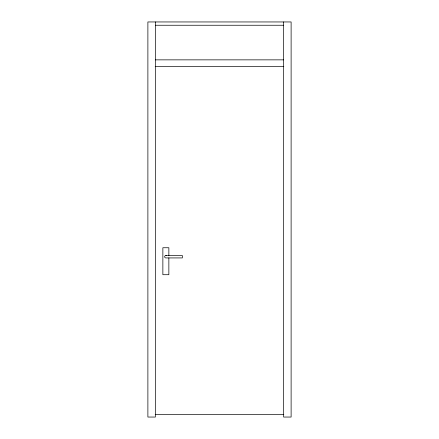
<?xml version="1.0" encoding="UTF-8"?>
<svg xmlns="http://www.w3.org/2000/svg" width="439" height="439" viewBox="0 0 439 439"><rect width="100%" height="100%" fill="white"/><g stroke="black" fill="none" stroke-linecap="round" stroke-linejoin="round"><path stroke-width="0.66" d="M155.373 25.248L283.627 25.248M155.373 59.858L283.627 59.858M155.181 66.602L283.819 66.602M165.86 255.536L182.344 255.536L182.344 257.929L165.86 257.929A1.196 1.196 0 0 1 164.702 256.42A1.196 1.196 0 0 1 166.458 255.696M155.181 414.356L283.819 414.356M283.627 21.95L283.627 417.05L291.117 417.05L291.117 21.95L147.883 21.95L147.883 417.05L155.373 417.05L155.373 21.95M168.856 255.833L168.856 247.744L162.864 247.744L162.864 274.71L168.856 274.71L168.856 257.858"/></g></svg>
